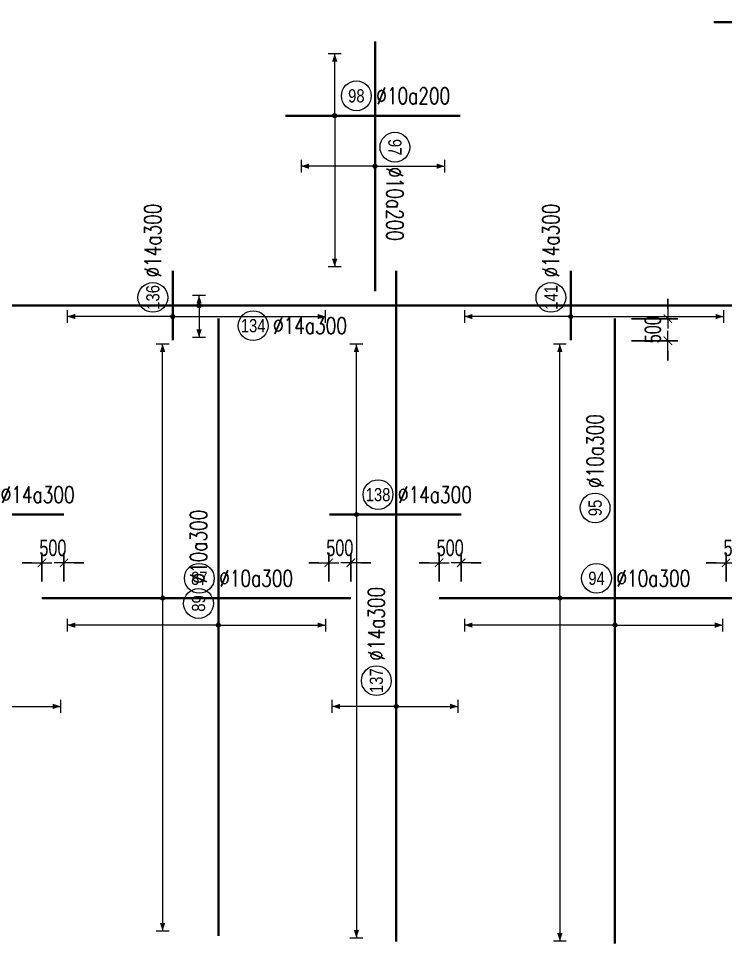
# Model space of a CAD drawing. Header units: millimetres. Extents: x -179076 to 505271, y -34263 to 117995.
# Drawn here: x 46170 to 62188, y 37041 to 58000 of the extents above; entities that cross this region are included whole.
import ezdxf
from ezdxf.enums import TextEntityAlignment as Align

# ---------------------------------------------------------------- set-up
doc = ezdxf.new("R2010")
doc.units = ezdxf.units.MM
doc.layers.get('0').update_dxf_attribs({"lineweight": 20})
doc.layers.get('Defpoints').update_dxf_attribs({"color": 151, "lineweight": 9})
for name, color, linetype, lineweight in [('NDC_S_DIM', 1, 'Continuous', 15), ('NDC_S_REBAR', 4, 'Continuous', 35), ('NDC_S_VN TEXT', 7, 'Continuous', 20)]:
    doc.layers.add(name, color=color, linetype=linetype, lineweight=lineweight)
doc.styles.add('ARIAL', font='arial.ttf', dxfattribs={"width": 0.8})
doc.styles.add('NDC_DIM', font='', dxfattribs={"width": 0.75})
doc.styles.add('NDC_EN TXT', font='romans.shx', dxfattribs={"width": 0.8})
doc.styles.get('NDC_DIM').set_extended_font_data('Dotum')
doc.dimstyles.new('NDC_dim_150', dxfattribs={"dimscale": 150, "dimtxt": 2.5, "dimasz": 1.5, "dimexe": 1.5, "dimexo": 2.5, "dimgap": 1, "dimtad": 1, "dimdec": 0, "dimzin": 0, "dimdsep": 46, "dimtxsty": 'NDC_DIM', "dimblk": 'DIMMARK', "dimcen": 0.09, "dimdle": 1.2, "dimclrd": 1, "dimclre": 1, "dimclrt": 3, "dimadec": 0, "dimazin": 0, "dimtfac": 1, "dimtdec": 0, "dimtix": 1, "dimtofl": 0, "dimtmove": 0, "dimatfit": 3, "dimfxl": 8, "dimfxlon": 1, "dimtolj": 1, "dimtzin": 0, "dimarcsym": 0})

# ---------------------------------------------------------------- blocks, each defined once
blk = doc.blocks.new('DIMMARK')
at = {"layer": 'NDC_S_DIM', "color": 1}
blk.add_line((-1.5, 0), (1, 0), dxfattribs=at)
at = {"layer": 'NDC_S_DIM', "color": 2, "const_width": 0.1}
blk.add_lwpolyline([(-0.424, -0.424), (0.424, 0.424)], dxfattribs=at)
blk = doc.blocks.new('*D261')
at = {"layer": 'Defpoints', "color": 0, "transparency": 16777216}
for p in [(62200, 45666), (62200, 44865), (62700, 44865)]:
    blk.add_point(p, dxfattribs=at)
at = {"layer": 'NDC_S_DIM', "color": 1, "lineweight": -2, "transparency": 16777216}
for p, q in [((62200, 45240), (62200, 45891)), ((62700, 45240), (62700, 45891)), ((61975, 45666), (61750, 45666)), ((62925, 45666), (63150, 45666))]:
    blk.add_line(p, q, dxfattribs=at)
at = {"layer": 'NDC_S_DIM', "color": 1, "lineweight": -2, "transparency": 16777216, "xscale": 225, "yscale": 225, "zscale": 225}
blk.add_blockref('DIMMARK', (62200, 45666), dxfattribs=at)
at = {"layer": 'NDC_S_DIM', "color": 1, "lineweight": -2, "transparency": 16777216, "xscale": 225, "yscale": 225, "zscale": 225, "rotation": 180}
blk.add_blockref('DIMMARK', (62700, 45666), dxfattribs=at)
at = {"layer": 'NDC_S_DIM', "color": 3, "transparency": 16777216, "insert": (62450, 46004), "char_height": 375, "attachment_point": 5, "style": 'NDC_DIM'}
blk.add_mtext('\\A1;500', dxfattribs=at)
blk = doc.blocks.new('*D262')
at = {"layer": 'Defpoints', "color": 0, "transparency": 16777216}
for p in [(56200, 45666), (55700, 44865), (56200, 44865)]:
    blk.add_point(p, dxfattribs=at)
at = {"layer": 'NDC_S_DIM', "color": 1, "lineweight": -2, "transparency": 16777216}
for p, q in [((55700, 45240), (55700, 45891)), ((56200, 45240), (56200, 45891)), ((55475, 45666), (55250, 45666)), ((56425, 45666), (56650, 45666))]:
    blk.add_line(p, q, dxfattribs=at)
at = {"layer": 'NDC_S_DIM', "color": 1, "lineweight": -2, "transparency": 16777216, "xscale": 225, "yscale": 225, "zscale": 225}
blk.add_blockref('DIMMARK', (55700, 45666), dxfattribs=at)
at = {"layer": 'NDC_S_DIM', "color": 1, "lineweight": -2, "transparency": 16777216, "xscale": 225, "yscale": 225, "zscale": 225, "rotation": 180}
blk.add_blockref('DIMMARK', (56200, 45666), dxfattribs=at)
at = {"layer": 'NDC_S_DIM', "color": 3, "transparency": 16777216, "insert": (55950, 46004), "char_height": 375, "attachment_point": 5, "style": 'NDC_DIM'}
blk.add_mtext('\\A1;500', dxfattribs=at)
blk = doc.blocks.new('*D263')
at = {"layer": 'Defpoints', "color": 0, "transparency": 16777216}
for p in [(53200, 45666), (53200, 44865), (53700, 44865)]:
    blk.add_point(p, dxfattribs=at)
at = {"layer": 'NDC_S_DIM', "color": 1, "lineweight": -2, "transparency": 16777216}
for p, q in [((53200, 45240), (53200, 45891)), ((53700, 45240), (53700, 45891)), ((52975, 45666), (52750, 45666)), ((53925, 45666), (54150, 45666))]:
    blk.add_line(p, q, dxfattribs=at)
at = {"layer": 'NDC_S_DIM', "color": 1, "lineweight": -2, "transparency": 16777216, "xscale": 225, "yscale": 225, "zscale": 225}
blk.add_blockref('DIMMARK', (53200, 45666), dxfattribs=at)
at = {"layer": 'NDC_S_DIM', "color": 1, "lineweight": -2, "transparency": 16777216, "xscale": 225, "yscale": 225, "zscale": 225, "rotation": 180}
blk.add_blockref('DIMMARK', (53700, 45666), dxfattribs=at)
at = {"layer": 'NDC_S_DIM', "color": 3, "transparency": 16777216, "insert": (53450, 46004), "char_height": 375, "attachment_point": 5, "style": 'NDC_DIM'}
blk.add_mtext('\\A1;500', dxfattribs=at)
blk = doc.blocks.new('*D264')
at = {"layer": 'Defpoints', "color": 0, "transparency": 16777216}
for p in [(47200, 45666), (46700, 44865), (47200, 44865)]:
    blk.add_point(p, dxfattribs=at)
at = {"layer": 'NDC_S_DIM', "color": 1, "lineweight": -2, "transparency": 16777216}
for p, q in [((46700, 45240), (46700, 45891)), ((47200, 45240), (47200, 45891)), ((46475, 45666), (46250, 45666)), ((47425, 45666), (47650, 45666))]:
    blk.add_line(p, q, dxfattribs=at)
at = {"layer": 'NDC_S_DIM', "color": 1, "lineweight": -2, "transparency": 16777216, "xscale": 225, "yscale": 225, "zscale": 225}
blk.add_blockref('DIMMARK', (46700, 45666), dxfattribs=at)
at = {"layer": 'NDC_S_DIM', "color": 1, "lineweight": -2, "transparency": 16777216, "xscale": 225, "yscale": 225, "zscale": 225, "rotation": 180}
blk.add_blockref('DIMMARK', (47200, 45666), dxfattribs=at)
at = {"layer": 'NDC_S_DIM', "color": 3, "transparency": 16777216, "insert": (46950, 46004), "char_height": 375, "attachment_point": 5, "style": 'NDC_DIM'}
blk.add_mtext('\\A1;500', dxfattribs=at)
blk = doc.blocks.new('*D270')
at = {"layer": 'Defpoints', "color": 0, "transparency": 16777216}
for p in [(59683, 51198), (59683, 50698), (60882, 50698)]:
    blk.add_point(p, dxfattribs=at)
at = {"layer": 'NDC_S_DIM', "color": 1, "lineweight": -2, "transparency": 16777216}
for p, q in [((60882, 51423), (60882, 51648)), ((60058, 51198), (61107, 51198)), ((60058, 50698), (61107, 50698)), ((60882, 50473), (60882, 50248))]:
    blk.add_line(p, q, dxfattribs=at)
at = {"layer": 'NDC_S_DIM', "color": 1, "lineweight": -2, "transparency": 16777216, "xscale": 225, "yscale": 225, "zscale": 225}
for p, rotation in [((60882, 51198), 270), ((60882, 50698), 90)]:
    blk.add_blockref('DIMMARK', p, dxfattribs=dict(at, rotation=rotation))
at = {"layer": 'NDC_S_DIM', "color": 3, "transparency": 16777216, "insert": (60544, 50948), "char_height": 375, "attachment_point": 5, "rotation": 90, "style": 'NDC_DIM'}
blk.add_mtext('\\A1;500', dxfattribs=at)
blk = doc.blocks.new('*U421')
h = blk.add_hatch(color=6)
edge = h.paths.add_edge_path()
edge.add_arc((-7.93, 0), 0.3, 0, 360)
at = {"layer": 'NDC_S_DIM', "color": 8}
for q in [(-7.93, 38.39), (-7.93, -50.28)]:
    blk.add_line((-7.93, 0), q, dxfattribs=at)
for points in [[(-8.93, 38.39, 0.2, 0.2, 0), (-6.93, 38.39, 0, 0, 0)], [(-8.93, -50.28, 0.2, 0.2, 0), (-6.93, -50.28, 0, 0, 0)]]:
    blk.add_lwpolyline(points, format="xyseb", dxfattribs=at)
at = {"layer": 'NDC_S_DIM'}
blk.add_circle((-2.39, 3), 2.25, dxfattribs=at)
at = {"layer": 'NDC_S_DIM', "color": 6}
blk.add_circle((-7.93, 0), 0.3, dxfattribs=at)
at = {"layer": 'NDC_S_DIM', "color": 8}
for points in [[(-8.33, 37.19), (-7.93, 38.39), (-7.53, 37.19)], [(-8.33, -49.08), (-7.93, -50.28), (-7.53, -49.08)]]:
    blk.add_solid(points, dxfattribs=at)
at = {"layer": 'NDC_S_REBAR'}
for p, q in [((0, 0), (-26.16, 0)), ((-26.16, 0), (-26.16, 0)), ((0, 0), (20.5, 0)), ((20.5, 0), (20.5, 0)), ((20.5, 0), (20.5, 0)), ((-26.16, 0), (-26.16, 0))]:
    blk.add_line(p, q, dxfattribs=at)
at = {"layer": 'NDC_S_VN TEXT', "color": 3, "style": 'NDC_EN TXT', "width": 0.75}
blk.add_attdef('DKT', (0.61, 1.75), '', height=2.5, dxfattribs=at)
at = {"layer": 'NDC_S_VN TEXT', "style": 'ARIAL', "width": 0.8}
blk.add_attdef('KHT', text='', height=2, dxfattribs=at).set_placement((-2.39, 3), align=Align.MIDDLE_CENTER)
blk = doc.blocks.new('*U420')
h = blk.add_hatch(color=6)
edge = h.paths.add_edge_path()
edge.add_arc((-7.93, 0), 0.3, 0, 360)
at = {"layer": 'NDC_S_DIM', "color": 8}
for q in [(-7.93, 38.39), (-7.93, -51.8)]:
    blk.add_line((-7.93, 0), q, dxfattribs=at)
for points in [[(-8.93, 38.39, 0.2, 0.2, 0), (-6.93, 38.39, 0, 0, 0)], [(-8.93, -51.8, 0.2, 0.2, 0), (-6.93, -51.8, 0, 0, 0)]]:
    blk.add_lwpolyline(points, format="xyseb", dxfattribs=at)
at = {"layer": 'NDC_S_DIM'}
blk.add_circle((-2.39, 3), 2.25, dxfattribs=at)
at = {"layer": 'NDC_S_DIM', "color": 6}
blk.add_circle((-7.93, 0), 0.3, dxfattribs=at)
at = {"layer": 'NDC_S_DIM', "color": 8}
for points in [[(-8.33, 37.19), (-7.93, 38.39), (-7.53, 37.19)], [(-8.33, -50.6), (-7.93, -51.8), (-7.53, -50.6)]]:
    blk.add_solid(points, dxfattribs=at)
at = {"layer": 'NDC_S_REBAR'}
for p, q in [((0, 0), (-26.16, 0)), ((-26.16, 0), (-26.16, 0)), ((0, 0), (20.5, 0)), ((20.5, 0), (20.5, 0)), ((20.5, 0), (20.5, 0)), ((-26.16, 0), (-26.16, 0))]:
    blk.add_line(p, q, dxfattribs=at)
at = {"layer": 'NDC_S_VN TEXT', "color": 3, "style": 'NDC_EN TXT', "width": 0.75}
blk.add_attdef('DKT', (0.61, 1.75), '', height=2.5, dxfattribs=at)
at = {"layer": 'NDC_S_VN TEXT', "style": 'ARIAL', "width": 0.8}
blk.add_attdef('KHT', text='', height=2, dxfattribs=at).set_placement((-2.39, 3), align=Align.MIDDLE_CENTER)
blk = doc.blocks.new('*U411')
h = blk.add_hatch(color=6)
edge = h.paths.add_edge_path()
edge.add_arc((-5.66, 0), 0.3, 0, 360)
at = {"layer": 'NDC_S_DIM', "color": 8}
for q in [(-5.66, 25.75), (-5.66, -61.12)]:
    blk.add_line((-5.66, 0), q, dxfattribs=at)
for points in [[(-6.66, 25.75, 0.2, 0.2, 0), (-4.66, 25.75, 0, 0, 0)], [(-6.66, -61.12, 0.2, 0.2, 0), (-4.66, -61.12, 0, 0, 0)]]:
    blk.add_lwpolyline(points, format="xyseb", dxfattribs=at)
at = {"layer": 'NDC_S_DIM'}
blk.add_circle((-2.39, 3), 2.25, dxfattribs=at)
at = {"layer": 'NDC_S_DIM', "color": 6}
blk.add_circle((-5.66, 0), 0.3, dxfattribs=at)
at = {"layer": 'NDC_S_DIM', "color": 8}
for points in [[(-6.06, 24.55), (-5.66, 25.75), (-5.26, 24.55)], [(-6.06, -59.92), (-5.66, -61.12), (-5.26, -59.92)]]:
    blk.add_solid(points, dxfattribs=at)
at = {"layer": 'NDC_S_REBAR'}
for p, q in [((0, 0), (-9.73, 0)), ((-9.73, 0), (-9.73, 0)), ((0, 0), (10.15, 0)), ((10.15, 0), (10.15, 0)), ((10.15, 0), (10.15, 0)), ((-9.73, 0), (-9.73, 0))]:
    blk.add_line(p, q, dxfattribs=at)
at = {"layer": 'NDC_S_VN TEXT', "color": 3, "style": 'NDC_EN TXT', "width": 0.75}
blk.add_attdef('DKT', (0.61, 1.75), '', height=2.5, dxfattribs=at)
at = {"layer": 'NDC_S_VN TEXT', "style": 'ARIAL', "width": 0.8}
blk.add_attdef('KHT', text='', height=2, dxfattribs=at).set_placement((-2.39, 3), align=Align.MIDDLE_CENTER)
blk = doc.blocks.new('*U410')
h = blk.add_hatch(color=6)
edge = h.paths.add_edge_path()
edge.add_arc((-5.66, 0), 0.3, 0, 360)
at = {"layer": 'NDC_S_DIM', "color": 8}
for q in [(-5.66, 25.75), (-5.66, -63.98)]:
    blk.add_line((-5.66, 0), q, dxfattribs=at)
for points in [[(-6.66, 25.75, 0.2, 0.2, 0), (-4.66, 25.75, 0, 0, 0)], [(-6.66, -63.98, 0.2, 0.2, 0), (-4.66, -63.98, 0, 0, 0)]]:
    blk.add_lwpolyline(points, format="xyseb", dxfattribs=at)
at = {"layer": 'NDC_S_DIM'}
blk.add_circle((-2.39, 3), 2.25, dxfattribs=at)
at = {"layer": 'NDC_S_DIM', "color": 6}
blk.add_circle((-5.66, 0), 0.3, dxfattribs=at)
at = {"layer": 'NDC_S_DIM', "color": 8}
for points in [[(-6.06, 24.55), (-5.66, 25.75), (-5.26, 24.55)], [(-6.06, -62.78), (-5.66, -63.98), (-5.26, -62.78)]]:
    blk.add_solid(points, dxfattribs=at)
at = {"layer": 'NDC_S_REBAR'}
for p, q in [((0, 0), (-9.73, 0)), ((-9.73, 0), (-9.73, 0)), ((0, 0), (10.15, 0)), ((10.15, 0), (10.15, 0)), ((10.15, 0), (10.15, 0)), ((-9.73, 0), (-9.73, 0))]:
    blk.add_line(p, q, dxfattribs=at)
at = {"layer": 'NDC_S_VN TEXT', "color": 3, "style": 'NDC_EN TXT', "width": 0.75}
blk.add_attdef('DKT', (0.61, 1.75), '', height=2.5, dxfattribs=at)
at = {"layer": 'NDC_S_VN TEXT', "style": 'ARIAL', "width": 0.8}
blk.add_attdef('KHT', text='', height=2, dxfattribs=at).set_placement((-2.39, 3), align=Align.MIDDLE_CENTER)
blk = doc.blocks.new('*U401')
h = blk.add_hatch(color=6)
edge = h.paths.add_edge_path()
edge.add_arc((-5.66, 0), 0.3, 0, 360)
at = {"layer": 'NDC_S_DIM', "color": 8}
for q in [(-5.66, 22.82), (-5.66, -16.18)]:
    blk.add_line((-5.66, 0), q, dxfattribs=at)
for points in [[(-6.66, 22.82, 0.2, 0.2, 0), (-4.66, 22.82, 0, 0, 0)], [(-6.66, -16.18, 0.2, 0.2, 0), (-4.66, -16.18, 0, 0, 0)]]:
    blk.add_lwpolyline(points, format="xyseb", dxfattribs=at)
at = {"layer": 'NDC_S_DIM'}
blk.add_circle((-2.39, 3), 2.25, dxfattribs=at)
at = {"layer": 'NDC_S_DIM', "color": 6}
blk.add_circle((-5.66, 0), 0.3, dxfattribs=at)
at = {"layer": 'NDC_S_DIM', "color": 8}
for points in [[(-6.06, 21.62), (-5.66, 22.82), (-5.26, 21.62)], [(-6.06, -14.98), (-5.66, -16.18), (-5.26, -14.98)]]:
    blk.add_solid(points, dxfattribs=at)
at = {"layer": 'NDC_S_REBAR'}
for p, q in [((0, 0), (-52.6, 0)), ((-52.6, 0), (-52.6, 0)), ((0, 0), (40.64, 0)), ((40.64, 0), (40.64, 0)), ((40.64, 0), (40.64, 0)), ((-52.6, 0), (-52.6, 0))]:
    blk.add_line(p, q, dxfattribs=at)
at = {"layer": 'NDC_S_VN TEXT', "color": 3, "style": 'NDC_EN TXT', "width": 0.75}
blk.add_attdef('DKT', (0.61, 1.75), '', height=2.5, dxfattribs=at)
at = {"layer": 'NDC_S_VN TEXT', "style": 'ARIAL', "width": 0.8}
blk.add_attdef('KHT', text='', height=2, dxfattribs=at).set_placement((-2.39, 3), align=Align.MIDDLE_CENTER)
blk = doc.blocks.new('*U400')
h = blk.add_hatch(color=6)
edge = h.paths.add_edge_path()
edge.add_arc((-5.66, 0), 0.3, 0, 360)
at = {"layer": 'NDC_S_DIM', "color": 8}
for q in [(-5.66, 22.72), (-5.66, -16.28)]:
    blk.add_line((-5.66, 0), q, dxfattribs=at)
for points in [[(-6.66, 22.72, 0.2, 0.2, 0), (-4.66, 22.72, 0, 0, 0)], [(-6.66, -16.28, 0.2, 0.2, 0), (-4.66, -16.28, 0, 0, 0)]]:
    blk.add_lwpolyline(points, format="xyseb", dxfattribs=at)
at = {"layer": 'NDC_S_DIM'}
blk.add_circle((12.04, 3), 2.25, dxfattribs=at)
at = {"layer": 'NDC_S_DIM', "color": 6}
blk.add_circle((-5.66, 0), 0.3, dxfattribs=at)
at = {"layer": 'NDC_S_DIM', "color": 8}
for points in [[(-6.06, 21.52), (-5.66, 22.72), (-5.26, 21.52)], [(-6.06, -15.08), (-5.66, -16.28), (-5.26, -15.08)]]:
    blk.add_solid(points, dxfattribs=at)
at = {"layer": 'NDC_S_REBAR'}
for p, q in [((0, 0), (-53.75, 0)), ((-53.75, 0), (-53.75, 0)), ((0, 0), (40.64, 0)), ((40.64, 0), (40.64, 0)), ((40.64, 0), (40.64, 0)), ((-53.75, 0), (-53.75, 0))]:
    blk.add_line(p, q, dxfattribs=at)
at = {"layer": 'NDC_S_VN TEXT', "color": 3, "style": 'NDC_EN TXT', "width": 0.75}
blk.add_attdef('DKT', (15.04, 1.75), '', height=2.5, dxfattribs=at)
at = {"layer": 'NDC_S_VN TEXT', "style": 'ARIAL', "width": 0.8}
blk.add_attdef('KHT', text='', height=2, dxfattribs=at).set_placement((12.04, 3), align=Align.MIDDLE_CENTER)
blk = doc.blocks.new('*U393')
h = blk.add_hatch(color=6)
edge = h.paths.add_edge_path()
edge.add_arc((-26.39, 0), 0.3, 0, 360)
at = {"layer": 'NDC_S_DIM', "color": 8}
for q in [(-26.39, 9.68), (-26.39, -9.32)]:
    blk.add_line((-26.39, 0), q, dxfattribs=at)
for points in [[(-27.39, 9.68, 0.2, 0.2, 0), (-25.39, 9.68, 0, 0, 0)], [(-27.39, -9.32, 0.2, 0.2, 0), (-25.39, -9.32, 0, 0, 0)]]:
    blk.add_lwpolyline(points, format="xyseb", dxfattribs=at)
at = {"layer": 'NDC_S_DIM'}
blk.add_circle((-22.5, 3), 2.25, dxfattribs=at)
at = {"layer": 'NDC_S_DIM', "color": 6}
blk.add_circle((-26.39, 0), 0.3, dxfattribs=at)
at = {"layer": 'NDC_S_DIM', "color": 8}
for points in [[(-26.79, 8.48), (-26.39, 9.68), (-25.99, 8.48)], [(-26.79, -8.12), (-26.39, -9.32), (-25.99, -8.12)]]:
    blk.add_solid(points, dxfattribs=at)
at = {"layer": 'NDC_S_REBAR'}
for p, q in [((0, 0), (-59.28, 0)), ((-59.28, 0), (-59.28, 0)), ((0, 0), (39.42, 0)), ((39.42, 0), (39.42, 0)), ((39.42, 0), (39.42, 0)), ((-59.28, 0), (-59.28, 0))]:
    blk.add_line(p, q, dxfattribs=at)
at = {"layer": 'NDC_S_VN TEXT', "color": 3, "style": 'NDC_EN TXT', "width": 0.75}
blk.add_attdef('DKT', (-19.5, 1.75), '', height=2.5, dxfattribs=at)
at = {"layer": 'NDC_S_VN TEXT', "style": 'ARIAL', "width": 0.8}
blk.add_attdef('KHT', text='', height=2, dxfattribs=at).set_placement((-22.5, 3), align=Align.MIDDLE_CENTER)
blk = doc.blocks.new('*U392')
h = blk.add_hatch(color=6)
edge = h.paths.add_edge_path()
edge.add_arc((-26.39, 0), 0.3, 0, 360)
at = {"layer": 'NDC_S_DIM', "color": 8}
for q in [(-26.39, 9.68), (-26.39, -9.32)]:
    blk.add_line((-26.39, 0), q, dxfattribs=at)
for points in [[(-27.39, 9.68, 0.2, 0.2, 0), (-25.39, 9.68, 0, 0, 0)], [(-27.39, -9.32, 0.2, 0.2, 0), (-25.39, -9.32, 0, 0, 0)]]:
    blk.add_lwpolyline(points, format="xyseb", dxfattribs=at)
at = {"layer": 'NDC_S_DIM'}
blk.add_circle((-22.5, 3), 2.25, dxfattribs=at)
at = {"layer": 'NDC_S_DIM', "color": 6}
blk.add_circle((-26.39, 0), 0.3, dxfattribs=at)
at = {"layer": 'NDC_S_DIM', "color": 8}
for points in [[(-26.79, 8.48), (-26.39, 9.68), (-25.99, 8.48)], [(-26.79, -8.12), (-26.39, -9.32), (-25.99, -8.12)]]:
    blk.add_solid(points, dxfattribs=at)
at = {"layer": 'NDC_S_REBAR'}
for p, q in [((0, 0), (-61.89, 0)), ((-61.89, 0), (-61.89, 0)), ((0, 0), (39.42, 0)), ((39.42, 0), (39.42, 0)), ((39.42, 0), (39.42, 0)), ((-61.89, 0), (-61.89, 0))]:
    blk.add_line(p, q, dxfattribs=at)
at = {"layer": 'NDC_S_VN TEXT', "color": 3, "style": 'NDC_EN TXT', "width": 0.75}
blk.add_attdef('DKT', (-19.5, 1.75), '', height=2.5, dxfattribs=at)
at = {"layer": 'NDC_S_VN TEXT', "style": 'ARIAL', "width": 0.8}
blk.add_attdef('KHT', text='', height=2, dxfattribs=at).set_placement((-22.5, 3), align=Align.MIDDLE_CENTER)
blk = doc.blocks.new('*U379')
h = blk.add_hatch(color=6)
edge = h.paths.add_edge_path()
edge.add_arc((-1.02, 0), 0.3, 0, 360)
at = {"layer": 'NDC_S_DIM', "color": 8}
for q in [(-1.02, 15.92), (-1.02, -23.08)]:
    blk.add_line((-1.02, 0), q, dxfattribs=at)
for points in [[(-2.02, 15.92, 0.2, 0.2, 0), (-0.02, 15.92, 0, 0, 0)], [(-2.02, -23.08, 0.2, 0.2, 0), (-0.02, -23.08, 0, 0, 0)]]:
    blk.add_lwpolyline(points, format="xyseb", dxfattribs=at)
at = {"layer": 'NDC_S_DIM'}
blk.add_circle((1.87, 3), 2.25, dxfattribs=at)
at = {"layer": 'NDC_S_DIM', "color": 6}
blk.add_circle((-1.02, 0), 0.3, dxfattribs=at)
at = {"layer": 'NDC_S_DIM', "color": 8}
for points in [[(-1.42, 14.72), (-1.02, 15.92), (-0.62, 14.72)], [(-1.42, -21.88), (-1.02, -23.08), (-0.62, -21.88)]]:
    blk.add_solid(points, dxfattribs=at)
at = {"layer": 'NDC_S_REBAR'}
for p, q in [((0, 0), (-4.57, 0)), ((-4.57, 0), (-4.57, 0)), ((0, 0), (5.9, 0)), ((5.9, 0), (5.9, 0)), ((5.9, 0), (5.9, 0)), ((-4.57, 0), (-4.57, 0))]:
    blk.add_line(p, q, dxfattribs=at)
at = {"layer": 'NDC_S_VN TEXT', "color": 3, "style": 'NDC_EN TXT', "width": 0.75}
blk.add_attdef('DKT', (4.87, 1.75), '', height=2.5, dxfattribs=at)
at = {"layer": 'NDC_S_VN TEXT', "style": 'ARIAL', "width": 0.8}
blk.add_attdef('KHT', text='', height=2, dxfattribs=at).set_placement((1.87, 3), align=Align.MIDDLE_CENTER)
blk = doc.blocks.new('*U378')
h = blk.add_hatch(color=6)
edge = h.paths.add_edge_path()
edge.add_arc((-1.02, 0), 0.3, 0, 360)
at = {"layer": 'NDC_S_DIM', "color": 8}
for q in [(-1.02, 16.05), (-1.02, -23.08)]:
    blk.add_line((-1.02, 0), q, dxfattribs=at)
for points in [[(-2.02, 16.05, 0.2, 0.2, 0), (-0.02, 16.05, 0, 0, 0)], [(-2.02, -23.08, 0.2, 0.2, 0), (-0.02, -23.08, 0, 0, 0)]]:
    blk.add_lwpolyline(points, format="xyseb", dxfattribs=at)
at = {"layer": 'NDC_S_DIM'}
blk.add_circle((1.87, 3), 2.25, dxfattribs=at)
at = {"layer": 'NDC_S_DIM', "color": 6}
blk.add_circle((-1.02, 0), 0.3, dxfattribs=at)
at = {"layer": 'NDC_S_DIM', "color": 8}
for points in [[(-1.42, 14.85), (-1.02, 16.05), (-0.62, 14.85)], [(-1.42, -21.88), (-1.02, -23.08), (-0.62, -21.88)]]:
    blk.add_solid(points, dxfattribs=at)
at = {"layer": 'NDC_S_REBAR'}
for p, q in [((0, 0), (-4.57, 0)), ((-4.57, 0), (-4.57, 0)), ((0, 0), (5.9, 0)), ((5.9, 0), (5.9, 0)), ((5.9, 0), (5.9, 0)), ((-4.57, 0), (-4.57, 0))]:
    blk.add_line(p, q, dxfattribs=at)
at = {"layer": 'NDC_S_VN TEXT', "color": 3, "style": 'NDC_EN TXT', "width": 0.75}
blk.add_attdef('DKT', (4.87, 1.75), '', height=2.5, dxfattribs=at)
at = {"layer": 'NDC_S_VN TEXT', "style": 'ARIAL', "width": 0.8}
blk.add_attdef('KHT', text='', height=2, dxfattribs=at).set_placement((1.87, 3), align=Align.MIDDLE_CENTER)
blk = doc.blocks.new('*U376')
h = blk.add_hatch(color=6)
edge = h.paths.add_edge_path()
edge.add_arc((27.07, 0), 0.3, 0, 360)
at = {"layer": 'NDC_S_DIM', "color": 8}
for q in [(27.07, 1.53), (27.07, -4.8)]:
    blk.add_line((27.07, 0), q, dxfattribs=at)
for points in [[(26.07, 1.53, 0.2, 0.2, 0), (28.07, 1.53, 0, 0, 0)], [(26.07, -4.8, 0.2, 0.2, 0), (28.07, -4.8, 0, 0, 0)]]:
    blk.add_lwpolyline(points, format="xyseb", dxfattribs=at)
at = {"layer": 'NDC_S_DIM', "color": 6}
blk.add_circle((27.07, 0), 0.3, dxfattribs=at)
at = {"layer": 'NDC_S_DIM'}
blk.add_circle((35.24, -3.03), 2.25, dxfattribs=at)
at = {"layer": 'NDC_S_DIM', "color": 8}
for points in [[(26.67, 0.33), (27.07, 1.53), (27.47, 0.33)], [(26.67, -3.6), (27.07, -4.8), (27.47, -3.6)]]:
    blk.add_solid(points, dxfattribs=at)
at = {"layer": 'NDC_S_REBAR'}
for q in [(-107.86, 0), (281.19, 0)]:
    blk.add_line((0, 0), q, dxfattribs=at)
at = {"layer": 'NDC_S_VN TEXT', "style": 'ARIAL', "width": 0.8}
blk.add_attdef('KHT', text='', height=2, dxfattribs=at).set_placement((35.24, -3.03), align=Align.MIDDLE_CENTER)
at = {"layer": 'NDC_S_VN TEXT', "color": 3, "style": 'NDC_EN TXT', "width": 0.75}
blk.add_attdef('DKT', (38.24, -4.28), '', height=2.5, dxfattribs=at)
blk = doc.blocks.new('*U374')
h = blk.add_hatch(color=6)
edge = h.paths.add_edge_path()
edge.add_arc((-5.66, 0), 0.3, 0, 360)
at = {"layer": 'NDC_S_DIM', "color": 8}
for q in [(-5.66, 38.03), (-5.66, -36.97)]:
    blk.add_line((-5.66, 0), q, dxfattribs=at)
for points in [[(-6.66, 38.03, 0.2, 0.2, 0), (-4.66, 38.03, 0, 0, 0)], [(-6.66, -36.97, 0.2, 0.2, 0), (-4.66, -36.97, 0, 0, 0)]]:
    blk.add_lwpolyline(points, format="xyseb", dxfattribs=at)
at = {"layer": 'NDC_S_DIM'}
blk.add_circle((-2.39, 3), 2.25, dxfattribs=at)
at = {"layer": 'NDC_S_DIM', "color": 6}
blk.add_circle((-5.66, 0), 0.3, dxfattribs=at)
at = {"layer": 'NDC_S_DIM', "color": 8}
for points in [[(-6.06, 36.83), (-5.66, 38.03), (-5.26, 36.83)], [(-6.06, -35.77), (-5.66, -36.97), (-5.26, -35.77)]]:
    blk.add_solid(points, dxfattribs=at)
at = {"layer": 'NDC_S_REBAR'}
for p, q in [((0, 0), (-10.83, 0)), ((-10.83, 0), (-10.83, 0)), ((0, 0), (15.57, 0)), ((15.57, 0), (15.57, 0)), ((15.57, 0), (15.57, 0)), ((-10.83, 0), (-10.83, 0))]:
    blk.add_line(p, q, dxfattribs=at)
at = {"layer": 'NDC_S_VN TEXT', "color": 3, "style": 'NDC_EN TXT', "width": 0.75}
blk.add_attdef('DKT', (0.61, 1.75), '', height=2.5, dxfattribs=at)
at = {"layer": 'NDC_S_VN TEXT', "style": 'ARIAL', "width": 0.8}
blk.add_attdef('KHT', text='', height=2, dxfattribs=at).set_placement((-2.39, 3), align=Align.MIDDLE_CENTER)
blk = doc.blocks.new('*U372')
h = blk.add_hatch(color=6)
edge = h.paths.add_edge_path()
edge.add_arc((-5.86, 0), 0.3, 0, 360)
at = {"layer": 'NDC_S_DIM', "color": 8}
for q in [(-5.86, 26.81), (-5.86, -48.19)]:
    blk.add_line((-5.86, 0), q, dxfattribs=at)
for points in [[(-6.86, 26.81, 0.2, 0.2, 0), (-4.86, 26.81, 0, 0, 0)], [(-6.86, -48.19, 0.2, 0.2, 0), (-4.86, -48.19, 0, 0, 0)]]:
    blk.add_lwpolyline(points, format="xyseb", dxfattribs=at)
at = {"layer": 'NDC_S_DIM'}
blk.add_circle((-8.54, 3), 2.25, dxfattribs=at)
at = {"layer": 'NDC_S_DIM', "color": 6}
blk.add_circle((-5.86, 0), 0.3, dxfattribs=at)
at = {"layer": 'NDC_S_DIM', "color": 8}
for points in [[(-6.26, 25.61), (-5.86, 26.81), (-5.46, 25.61)], [(-6.26, -46.99), (-5.86, -48.19), (-5.46, -46.99)]]:
    blk.add_solid(points, dxfattribs=at)
at = {"layer": 'NDC_S_REBAR'}
for p, q in [((0, 0), (-12.82, 0)), ((-12.82, 0), (-12.82, 0)), ((0, 0), (6.25, 0)), ((6.25, 0), (6.25, 0)), ((6.25, 0), (6.25, 0)), ((-12.82, 0), (-12.82, 0))]:
    blk.add_line(p, q, dxfattribs=at)
at = {"layer": 'NDC_S_VN TEXT', "color": 3, "style": 'NDC_EN TXT', "width": 0.75}
blk.add_attdef('DKT', (-5.54, 1.75), '', height=2.5, dxfattribs=at)
at = {"layer": 'NDC_S_VN TEXT', "style": 'ARIAL', "width": 0.8}
blk.add_attdef('KHT', text='', height=2, dxfattribs=at).set_placement((-8.54, 3), align=Align.MIDDLE_CENTER)
blk = doc.blocks.new('*U355')
h = blk.add_hatch(color=6)
edge = h.paths.add_edge_path()
edge.add_arc((-5.66, 0), 0.3, 0, 360)
at = {"layer": 'NDC_S_DIM', "color": 8}
for q in [(-5.66, 9.38), (-5.66, -22.82)]:
    blk.add_line((-5.66, 0), q, dxfattribs=at)
for points in [[(-6.66, 9.38, 0.2, 0.2, 0), (-4.66, 9.38, 0, 0, 0)], [(-6.66, -22.82, 0.2, 0.2, 0), (-4.66, -22.82, 0, 0, 0)]]:
    blk.add_lwpolyline(points, format="xyseb", dxfattribs=at)
at = {"layer": 'NDC_S_DIM'}
blk.add_circle((-2.39, 3), 2.25, dxfattribs=at)
at = {"layer": 'NDC_S_DIM', "color": 6}
blk.add_circle((-5.66, 0), 0.3, dxfattribs=at)
at = {"layer": 'NDC_S_DIM', "color": 8}
for points in [[(-6.06, 8.18), (-5.66, 9.38), (-5.26, 8.18)], [(-6.06, -21.62), (-5.66, -22.82), (-5.26, -21.62)]]:
    blk.add_solid(points, dxfattribs=at)
at = {"layer": 'NDC_S_REBAR'}
for p, q in [((0, 0), (-13.09, 0)), ((-13.09, 0), (-13.09, 0)), ((0, 0), (13.31, 0)), ((13.31, 0), (13.31, 0)), ((13.31, 0), (13.31, 0)), ((-13.09, 0), (-13.09, 0))]:
    blk.add_line(p, q, dxfattribs=at)
at = {"layer": 'NDC_S_VN TEXT', "color": 3, "style": 'NDC_EN TXT', "width": 0.75}
blk.add_attdef('DKT', (0.61, 1.75), '', height=2.5, dxfattribs=at)
at = {"layer": 'NDC_S_VN TEXT', "style": 'ARIAL', "width": 0.8}
blk.add_attdef('KHT', text='', height=2, dxfattribs=at).set_placement((-2.39, 3), align=Align.MIDDLE_CENTER)
blk = doc.blocks.new('*U354')
h = blk.add_hatch(color=6)
edge = h.paths.add_edge_path()
edge.add_arc((-5.66, 0), 0.3, 0, 360)
at = {"layer": 'NDC_S_DIM', "color": 8}
for q in [(-5.66, 10.51), (-5.66, -11.15)]:
    blk.add_line((-5.66, 0), q, dxfattribs=at)
for points in [[(-6.66, 10.51, 0.2, 0.2, 0), (-4.66, 10.51, 0, 0, 0)], [(-6.66, -11.15, 0.2, 0.2, 0), (-4.66, -11.15, 0, 0, 0)]]:
    blk.add_lwpolyline(points, format="xyseb", dxfattribs=at)
at = {"layer": 'NDC_S_DIM'}
blk.add_circle((-8.53, 3), 2.25, dxfattribs=at)
at = {"layer": 'NDC_S_DIM', "color": 6}
blk.add_circle((-5.66, 0), 0.3, dxfattribs=at)
at = {"layer": 'NDC_S_DIM', "color": 8}
for points in [[(-6.06, 9.31), (-5.66, 10.51), (-5.26, 9.31)], [(-6.06, -9.95), (-5.66, -11.15), (-5.26, -9.95)]]:
    blk.add_solid(points, dxfattribs=at)
at = {"layer": 'NDC_S_REBAR'}
for p, q in [((0, 0), (-24.5, 0)), ((-24.5, 0), (-24.5, 0)), ((0, 0), (13.23, 0)), ((13.23, 0), (13.23, 0)), ((13.23, 0), (13.23, 0)), ((-24.5, 0), (-24.5, 0))]:
    blk.add_line(p, q, dxfattribs=at)
at = {"layer": 'NDC_S_VN TEXT', "color": 3, "style": 'NDC_EN TXT', "width": 0.75}
blk.add_attdef('DKT', (-5.53, 1.75), '', height=2.5, dxfattribs=at)
at = {"layer": 'NDC_S_VN TEXT', "style": 'ARIAL', "width": 0.8}
blk.add_attdef('KHT', text='', height=2, dxfattribs=at).set_placement((-8.53, 3), align=Align.MIDDLE_CENTER)

msp = doc.modelspace()

# ---------------------------------------------------------------- block references
at = {"xscale": 150, "yscale": 150, "zscale": 150}
for name, p, values in [('*U372', (45542.5, 59602.4), {'KHT': '96', 'DKT': '%%C10a200'}), ('*U374', (63545.2, 57919.7), {'KHT': '107', 'DKT': '%%C10a200'}), ('*U355', (54183, 55797.6), {'KHT': '98', 'DKT': '%%C10a200'}), ('*U376', (46200.6, 51494.3), {'KHT': '134', 'DKT': '%%c14a300'}), ('*U411', (45674.9, 46761.2), {'KHT': '129', 'DKT': '%%c14a300'}), ('*U421', (50625.1, 44865.8), {'KHT': '87', 'DKT': '%%C10a300'}), ('*U410', (54674.9, 46761.2), {'KHT': '138', 'DKT': '%%c14a300'}), ('*U420', (59625.1, 44865.8), {'KHT': '94', 'DKT': '%%C10a300'})]:
    msp.add_blockref(name, p, dxfattribs=at).add_auto_attribs(values)
for name, p, rotation, values in [('*U354', (54248, 53804.3), 270, {'KHT': '97', 'DKT': '%%C10a200'}), ('*U379', (49663.3, 51399.9), 90, {'KHT': '136', 'DKT': '%%c14a300'}), ('*U378', (58682.7, 51399.9), 90, {'KHT': '141', 'DKT': '%%c14a300'}), ('*U393', (45728.2, 46371), 90, {'KHT': '128', 'DKT': '%%c14a300'}), ('*U392', (54728.2, 46371), 90, {'KHT': '137', 'DKT': '%%c14a300'}), ('*U401', (50699.2, 45103.6), 90, {'KHT': '89', 'DKT': '%%C10a300'}), ('*U400', (59683.6, 45103.6), 90, {'KHT': '95', 'DKT': '%%C10a300'})]:
    msp.add_blockref(name, p, dxfattribs=dict(at, rotation=rotation)).add_auto_attribs(values)

# ---------------------------------------------------------------- dimensions: what is measured, and where the dimension line sits
at = {"layer": 'NDC_S_DIM'}
dim = msp.add_linear_dim(base=(60882, 50698.4), p1=(59682.8, 51198.4), p2=(59682.8, 50698.4), angle=90, dimstyle='NDC_dim_150', dxfattribs=at)
dim.commit()
dim.dimension.update_dxf_attribs({"geometry": '*D270', "text_midpoint": (60544.2, 50948.4)})
for base, p1, p2, picture, middle in [((47200, 45666.2), (46700, 44865), (47200, 44865), '*D264', (46950, 46003.9)), ((53200, 45666.2), (53700, 44865), (53200, 44865), '*D263', (53450, 46003.9)), ((56200, 45666.2), (55700, 44865), (56200, 44865), '*D262', (55950, 46003.9)), ((62200, 45666.2), (62700, 44865), (62200, 44865), '*D261', (62450, 46003.9))]:
    dim = msp.add_linear_dim(base=base, p1=p1, p2=p2, dimstyle='NDC_dim_150', dxfattribs=at)
    dim.commit()
    dim.dimension.update_dxf_attribs({"geometry": picture, "text_midpoint": middle})

doc.saveas('drawing.dxf')
